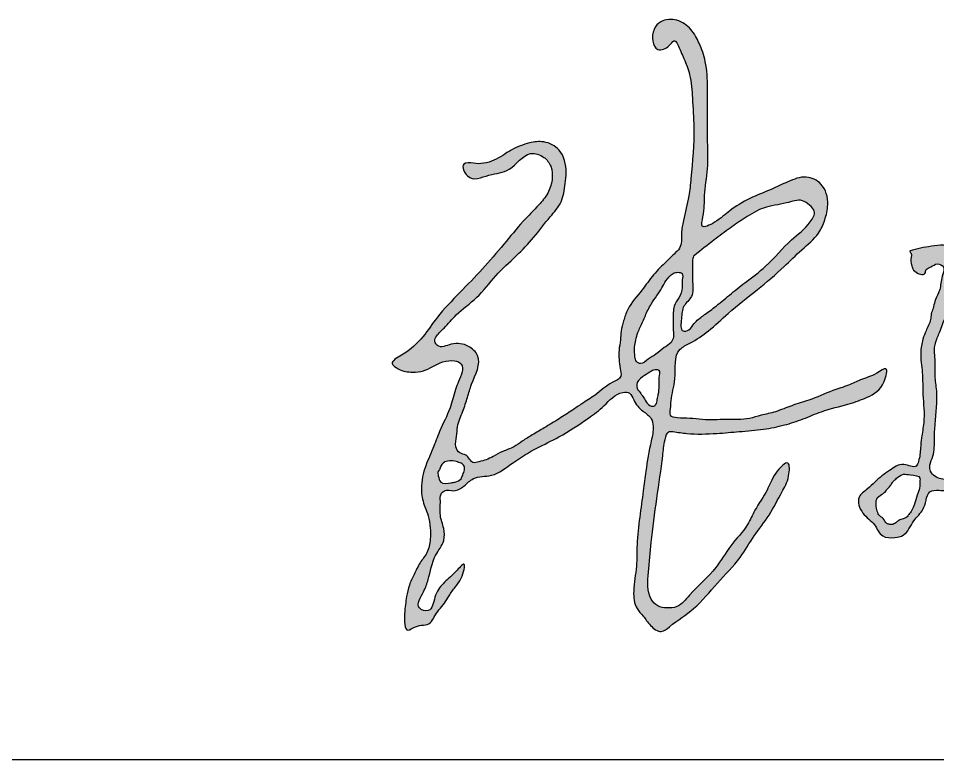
# Model space of a CAD drawing. Extents: x 30064 to 135164, y 17999 to 492668.
# Drawn here: x 110516 to 111477, y 33999 to 34773 of the extents above; entities that cross this region are included whole.
import ezdxf

# ---------------------------------------------------------------- set-up
doc = ezdxf.new("R2010")
doc.units = 0
doc.header["$LTSCALE"] = 1000
doc.header["$MEASUREMENT"] = 0
doc.layers.add('文字和字符', color=7, linetype='Continuous')

msp = doc.modelspace()

# ---------------------------------------------------------------- hatches: boundary and pattern name
at = {"layer": '文字和字符'}
h = msp.add_hatch(color=6, dxfattribs=at)
edge = h.paths.add_edge_path()
edge.add_spline(control_points=[(110992.05, 34621.71), (110992.28, 34621.67), (111017.17, 34622.82), (111029.92, 34636.47), (111048.63, 34643.16), (111066.48, 34645.61), (111085.33, 34635.94), (111089.84, 34616.17), (111087.33, 34598), (111085.42, 34580.56), (111069.83, 34563.8), (111055.59, 34544.19), (111036.12, 34523.92), (111014.35, 34504.97), (110997.1, 34480.74), (110975.28, 34466.48), (110963.29, 34451.01), (110954.31, 34443.35), (110950.58, 34436.08), (110956.01, 34427.5), (110970.38, 34434.87), (110985.75, 34432.92), (111003.1, 34417), (110990.72, 34395.71), (110985.76, 34376.96), (110980.86, 34362.02), (110974.82, 34348.96), (110974.81, 34336.12), (110971.91, 34326.65), (110976.9, 34318.38), (110984.26, 34317.79), (110987.66, 34312.98), (110991.4, 34307.75), (110998.37, 34310.48), (111005.35, 34311.62), (111013.45, 34316.04), (111022.67, 34321.19), (111033.77, 34324.68), (111043.26, 34331.89), (111053.97, 34338.34), (111066.94, 34346.09), (111081.09, 34354.5), (111094.14, 34362.99), (111106.42, 34371.45), (111121.1, 34380.35), (111132.18, 34391.33), (111147.8, 34397.4), (111144.79, 34408.12), (111143.98, 34416.79), (111143.77, 34426.94), (111145.59, 34436.61), (111146.12, 34447.02), (111148.78, 34457.61), (111153.85, 34473.3), (111167.58, 34487.52), (111179.39, 34505.59), (111191.91, 34517.21), (111200.74, 34526.38), (111210.05, 34534.29), (111208.65, 34548.14), (111211.84, 34566), (111217.21, 34584.95), (111220.15, 34617.51), (111223.38, 34651.57), (111220.69, 34687.78), (111219.56, 34712.03), (111213.09, 34728.61), (111208.06, 34738.96), (111202.9, 34753.93), (111195.74, 34742.06), (111179.61, 34736.33), (111177.04, 34760), (111188.69, 34771.89), (111205.53, 34773.07), (111219.91, 34762.32), (111228.74, 34746.3), (111235.76, 34725.85), (111236.69, 34705.57), (111236.55, 34686.38), (111236.65, 34667.46), (111236.26, 34643.44), (111237.84, 34616.16), (111232.27, 34589.17), (111233.84, 34571.8), (111228.11, 34551.7), (111248.36, 34561.91), (111259.69, 34572.99), (111280.45, 34585.75), (111301.58, 34593.46), (111320.4, 34602.67), (111338.65, 34609.94), (111358.7, 34600.6), (111363.82, 34580.29), (111359.49, 34562.83), (111352.01, 34545.24), (111334.29, 34531.57), (111314.21, 34510.76), (111288.07, 34489.07), (111260.69, 34468.03), (111238.92, 34447), (111222.01, 34435.23), (111200.09, 34425.54), (111205.03, 34398.09), (111198.19, 34378.35), (111198.28, 34366.18), (111196.07, 34357.17), (111207.5, 34355.37), (111217.79, 34355.72), (111235.12, 34353.16), (111255.73, 34354.53), (111276.61, 34353.54), (111293.36, 34359.05), (111308.54, 34361.84), (111324.51, 34369.1), (111345.15, 34374.45), (111364.15, 34383.88), (111382.82, 34388.92), (111397.96, 34397.03), (111409.91, 34399.41), (111426.42, 34411.55), (111420.26, 34386.32), (111405.16, 34377.48), (111381.27, 34368.89), (111358.23, 34364.23), (111336.62, 34354.28), (111316.45, 34347.84), (111294.05, 34343.37), (111270.31, 34341.59), (111243.81, 34339.12), (111220.08, 34338.41), (111204.31, 34340.99), (111194.31, 34342.21), (111191.07, 34329.63), (111187.43, 34293.88), (111178.83, 34244.8), (111175.12, 34196.13), (111172.43, 34171), (111184.06, 34158.48), (111194.21, 34156.88), (111207.45, 34157.86), (111222.26, 34177.32), (111244.23, 34194.78), (111259.83, 34223.15), (111277.44, 34240.44), (111286.51, 34261.87), (111299.47, 34279.21), (111304.42, 34295.68), (111322.97, 34315.49), (111321.84, 34291.26), (111312.78, 34276.44), (111301.7, 34253.78), (111284.68, 34233.01), (111269.97, 34206.74), (111246.17, 34183.79), (111224.25, 34155.78), (111202.84, 34143.2), (111187.5, 34129.78), (111175.99, 34138.82), (111170.21, 34148.38), (111159.93, 34158.24), (111158.37, 34177.86), (111162.99, 34199.52), (111162.32, 34225.63), (111165.52, 34251.82), (111169.15, 34277.3), (111172.34, 34303.92), (111176.14, 34326.36), (111180.74, 34344.52), (111178.14, 34356.66), (111167.58, 34363.17), (111159.81, 34371.61), (111156.46, 34382.89), (111141.16, 34382.76), (111129.68, 34368.35), (111107.96, 34352.4), (111084.7, 34337.01), (111056.7, 34323.88), (111033.65, 34310.21), (111013.91, 34293.46), (110992.71, 34295.51), (110982.63, 34284.41), (110972.35, 34277.92), (110962.69, 34281.7), (110956.86, 34275.75), (110957.8, 34266.41), (110956.01, 34254.3), (110961.49, 34241.16), (110962.26, 34225.42), (110949.05, 34210.42), (110946.24, 34190.25), (110940.33, 34173.75), (110929.47, 34157.53), (110949.01, 34151.46), (110950.53, 34170.2), (110960.26, 34184.04), (110970.84, 34191.47), (110985.43, 34209.31), (110980.22, 34187.26), (110972.79, 34179.55), (110966.68, 34170.51), (110961.85, 34162.11), (110955.89, 34155.33), (110951.01, 34148.73), (110946.04, 34137.99), (110933.67, 34140.68), (110919.69, 34129.4), (110919.69, 34154.06), (110921.64, 34166.76), (110924.36, 34181.48), (110930.42, 34192.6), (110935.42, 34204.5), (110944.61, 34214.94), (110947.16, 34228.24), (110946.99, 34241.26), (110945.52, 34252.88), (110939.94, 34264.75), (110936.13, 34281.45), (110940.06, 34302.85), (110949.4, 34322.7), (110957.24, 34344.26), (110967.46, 34363.85), (110972.09, 34381.96), (110976.34, 34394.58), (110980.8, 34402.55), (110980.61, 34412.84), (110966.26, 34418.01), (110952.95, 34411.46), (110939.65, 34404.12), (110926.87, 34403.2), (110916.06, 34404.64), (110902.91, 34413.87), (110935.35, 34429.86), (110947.77, 34456.32), (110986.08, 34494.89), (111016.33, 34527.16), (111041.65, 34559.67), (111058.64, 34576.04), (111073, 34593.15), (111076.87, 34614.29), (111065.94, 34629.59), (111045.95, 34635.67), (111032.28, 34612.18), (111008.15, 34611.19), (110987.84, 34600.16), (110975.35, 34624), (110991.93, 34621.73), (110992.05, 34621.71)], knot_values=[0, 0, 0, 0, 29.830329, 58.917813, 87.403057, 108.106156, 133.178165, 167.21185, 183.493575, 210.674955, 237.313626, 275.867732, 312.375317, 353.761043, 395.875537, 434.582879, 460.669761, 476.274997, 484.417806, 491.620343, 511.676156, 536.924503, 555.692553, 598.362356, 618.348177, 639.189191, 663.45492, 677.063063, 692.317653, 702.959274, 711.943659, 720.14469, 726.927846, 735.80548, 746.57076, 757.657127, 773.391329, 790.76732, 805.441898, 822.594095, 842.866694, 868.323001, 891.127033, 907.573393, 930.634575, 961.258613, 976.688727, 988.002723, 1001.170801, 1014.557807, 1029.617846, 1042.133039, 1057.768168, 1075.005198, 1109.99381, 1138.042246, 1164.89526, 1180.29965, 1191.874738, 1213.241442, 1232.349281, 1268.725268, 1294.322921, 1368.395782, 1410.724556, 1445.044845, 1469.944393, 1480.867815, 1499.328512, 1508.741629, 1526.286567, 1555.649157, 1570.573337, 1593.98259, 1617.984445, 1641.382666, 1669.439815, 1707.291974, 1725.035697, 1749.43332, 1786.029801, 1824.844218, 1863.911625, 1895.042411, 1908.396405, 1926.997455, 1954.733646, 1988.605585, 2022.407336, 2049.221687, 2076.673409, 2100.00089, 2131.565175, 2154.184674, 2175.023051, 2209.537897, 2244.846276, 2295.987218, 2350.394106, 2388.904508, 2420.906973, 2437.842954, 2481.538585, 2513.67034, 2525.068719, 2534.685067, 2544.923321, 2563.314623, 2581.768155, 2615.884833, 2650.046285, 2667.232328, 2688.872495, 2714.057646, 2739.784309, 2777.467879, 2801.534699, 2820.718126, 2846.219989, 2860.698517, 2879.243585, 2912.659008, 2940.608915, 2982.423161, 3010.685784, 3039.178412, 3070.401495, 3105.567192, 3138.040416, 3181.77967, 3202.070017, 3207.318711, 3220.228211, 3244.089956, 3371.102495, 3414.225609, 3453.462193, 3467.26996, 3480.300078, 3495.079726, 3519.973063, 3575.220664, 3613.131208, 3652.775903, 3675.917744, 3710.071084, 3737.577823, 3760.456026, 3779.026476, 3804.406012, 3842.427404, 3879.53793, 3916.903526, 3966.451123, 4017.131972, 4061.072175, 4074.638395, 4092.565028, 4109.947309, 4123.823044, 4149.665691, 4185.989873, 4217.238435, 4257.446297, 4295.790415, 4324.39685, 4369.00823, 4390.680082, 4401.809145, 4417.703641, 4439.204356, 4450.588858, 4460.404255, 4494.065203, 4522.530802, 4573.458554, 4609.521342, 4650.912748, 4685.917862, 4712.736046, 4730.120946, 4746.286022, 4759.95949, 4766.863435, 4776.672561, 4797.16942, 4817.291784, 4834.860476, 4859.323634, 4896.066848, 4914.918931, 4939.065769, 4952.349318, 4974.17708, 4996.946, 5022.500289, 5038.394722, 5059.260572, 5074.696393, 5090.132213, 5102.860644, 5115.363234, 5127.279907, 5137.839505, 5160.110254, 5171.91017, 5195.838718, 5221.384366, 5238.430758, 5255.298426, 5274.238989, 5291.838335, 5311.960699, 5328.55338, 5346.364767, 5359.960569, 5382.934513, 5416.477261, 5448.016954, 5474.30002, 5511.880375, 5539.40652, 5552.058861, 5566.94274, 5578.03298, 5588.729847, 5622.382906, 5636.081831, 5651.985781, 5673.57334, 5685.092373, 5703.046221, 5778.830378, 5827.289368, 5921.873186, 5965.463367, 5998.231583, 6019.778213, 6058.791881, 6074.951846, 6095.085564, 6133.666904, 6164.015928, 6195.290173, 6213.346315, 6227.672688, 6227.672688, 6227.672688, 6227.672688], degree=3, periodic=0)
edge = h.paths.add_edge_path(flags=16)
edge.add_spline(control_points=[(111200.68, 34506.69), (111200.58, 34506.63), (111191.79, 34499.3), (111189.37, 34491.16), (111183.1, 34483.31), (111178.4, 34475.72), (111173.09, 34466.83), (111169.3, 34456.5), (111163.95, 34446.42), (111161.39, 34437.36), (111160.14, 34430.26), (111160.24, 34423.89), (111160.7, 34418.51), (111162.23, 34413.63), (111168.57, 34411.5), (111174.51, 34417.85), (111183.32, 34422.06), (111190.33, 34429.21), (111198.39, 34433.28), (111201.68, 34440.49), (111200.16, 34448.84), (111201, 34459.47), (111200.14, 34471.83), (111206.96, 34481.42), (111210.92, 34490.76), (111209.51, 34498.94), (111211.58, 34507.03), (111205.71, 34508.44), (111200.72, 34506.72), (111200.68, 34506.69)], knot_values=[0, 0, 0, 0, 15.16178, 26.885115, 40.319645, 54.966413, 64.568744, 83.231373, 100.644648, 111.873825, 122.261764, 130.597594, 138.137919, 145.255344, 149.904189, 163.057972, 176.277051, 191.533217, 204.002706, 212.709306, 222.244258, 238.518955, 257.638434, 271.136509, 286.704711, 297.422187, 307.353728, 313.519692, 320.456367, 320.456367, 320.456367, 320.456367], degree=3, periodic=0)
edge = h.paths.add_edge_path(flags=16)
edge.add_spline(control_points=[(111222.77, 34525.56), (111223, 34525.73), (111244.43, 34542.46), (111258.97, 34553.52), (111276.61, 34565.39), (111295.44, 34577.11), (111316.19, 34578.49), (111333.63, 34585.32), (111342.88, 34578.37), (111350.63, 34570.95), (111340.93, 34554.55), (111320.62, 34540.78), (111300.92, 34515.25), (111277.23, 34498.58), (111259.56, 34484.23), (111245.29, 34472.35), (111232.73, 34463), (111222.65, 34455.93), (111218.71, 34447.55), (111207.14, 34444.63), (111209.89, 34460.72), (111209.75, 34472.73), (111222.31, 34482.45), (111220.75, 34495.85), (111220.85, 34507.07), (111221.35, 34515.27), (111220.36, 34520.97), (111222.73, 34525.52), (111222.77, 34525.56)], knot_values=[0, 0, 0, 0, 36.430419, 65.187197, 91.419752, 121.899033, 155.898168, 179.129599, 191.187594, 202.563458, 218.937757, 256.902618, 310.337733, 348.658026, 377.380118, 405.122206, 425.745844, 443.117225, 454.890005, 463.601594, 481.231921, 499.962837, 517.902498, 538.606138, 551.160941, 565.957672, 570.889886, 577.866804, 577.866804, 577.866804, 577.866804], degree=3, periodic=0)
edge = h.paths.add_edge_path(flags=16)
edge.add_spline(control_points=[(111162.62, 34390.46), (111162.61, 34390.57), (111168.49, 34400.19), (111174.93, 34402.68), (111180.16, 34406.15), (111187.98, 34406.59), (111185.36, 34397.02), (111186.47, 34389.47), (111185.44, 34381.54), (111183.84, 34375.11), (111183.55, 34369.78), (111179.46, 34367.45), (111174.61, 34368.88), (111171.79, 34373.99), (111168.64, 34378.51), (111165.68, 34383.38), (111162.01, 34385.51), (111162.62, 34390.44), (111162.62, 34390.46)], knot_values=[0, 0, 0, 0, 13.966431, 26.642221, 32.867363, 40.668687, 50.865474, 62.813241, 75.541774, 82.709236, 91.158043, 95.563358, 100.25464, 110.515602, 118.401257, 123.681007, 133.675528, 136.491121, 136.491121, 136.491121, 136.491121], degree=3, periodic=0)
edge = h.paths.add_edge_path(flags=16)
edge.add_spline(control_points=[(110957.19, 34303.53), (110957.2, 34303.61), (110962.73, 34313.12), (110971.19, 34310.81), (110977.59, 34309.29), (110982.3, 34306.69), (110982.99, 34301.15), (110980.73, 34296.74), (110979.17, 34291.1), (110973.74, 34288.67), (110966.83, 34287.81), (110957.34, 34285.98), (110955.31, 34294.72), (110954.29, 34299.24), (110957.19, 34303.48), (110957.19, 34303.53)], knot_values=[0, 0, 0, 0, 11.122688, 25.410392, 33.76565, 39.259742, 46.34399, 54.032835, 60.099225, 69.754386, 75.753906, 90.734986, 100.54138, 106.793197, 112.698594, 112.698594, 112.698594, 112.698594], degree=3, periodic=0)
h = msp.add_hatch(color=6, dxfattribs=at)
edge = h.paths.add_edge_path()
edge.add_spline(control_points=[(111448.12, 34530.22), (111448.36, 34530.3), (111473.36, 34536.2), (111493.06, 34538.04), (111502.75, 34520.11), (111496.53, 34505.68), (111498.03, 34490.98), (111491.3, 34478.89), (111488.15, 34468.65), (111483.36, 34457.11), (111479.87, 34446.85), (111474.93, 34436.36), (111472.82, 34427.06), (111475.1, 34414.35), (111473.54, 34400.22), (111477.59, 34377.88), (111474.66, 34355.74), (111473.2, 34333.15), (111474.03, 34318.19), (111468.14, 34307.76), (111469.2, 34297.08), (111480.86, 34290.39), (111495.22, 34292.08), (111509.46, 34286.17), (111524.97, 34282.82), (111539.02, 34275.57), (111556.71, 34266.74), (111573.6, 34262.52), (111589.56, 34254.42), (111601.8, 34246.55), (111616.24, 34237.39), (111635.34, 34233.4), (111653.03, 34222.74), (111676.26, 34213.25), (111695.9, 34204.97), (111714.01, 34193.11), (111727.64, 34185.97), (111747.37, 34182.49), (111750.93, 34165.85), (111743.62, 34147.16), (111731.47, 34162.28), (111724.61, 34171.75), (111714.02, 34175.75), (111701.82, 34178.17), (111691.42, 34185.62), (111678.5, 34191.24), (111663.69, 34196.45), (111652.08, 34206.35), (111635.06, 34212.89), (111618.76, 34224.13), (111597.85, 34232.16), (111581.62, 34245.31), (111564.13, 34251.65), (111546.83, 34258.45), (111531.74, 34267.62), (111516.8, 34270.96), (111503.88, 34274.9), (111492.17, 34279.31), (111480.42, 34280.16), (111467.36, 34280.41), (111464.71, 34269.38), (111461.98, 34258.21), (111450.15, 34248.6), (111444.92, 34233.02), (111431.09, 34230.45), (111417.43, 34230.27), (111411.55, 34246.43), (111397.62, 34254.23), (111391.07, 34273.07), (111406.55, 34283.09), (111415.56, 34293.58), (111428.53, 34301.75), (111439.53, 34310.82), (111453.94, 34301.85), (111458.29, 34313.6), (111459, 34323.05), (111459.96, 34336.79), (111464.07, 34355.09), (111461.05, 34378.08), (111461.64, 34402.43), (111458.16, 34421.75), (111460.81, 34436.51), (111465.01, 34447.86), (111469.72, 34456.07), (111469.92, 34464.49), (111472.61, 34470.41), (111473.85, 34478.2), (111477.24, 34484.86), (111480.01, 34491.68), (111480.27, 34498.6), (111482.2, 34505.47), (111484.95, 34513.92), (111475.98, 34518.2), (111470.84, 34513.29), (111464.46, 34511.84), (111464.23, 34503.29), (111452.6, 34507.42), (111449.15, 34515.24), (111448.97, 34522.26), (111450.03, 34526.85), (111448.09, 34530.21), (111448.12, 34530.22)], knot_values=[0, 0, 0, 0, 31.567408, 64.804615, 84.514899, 102.449572, 127.665217, 143.393176, 158.761139, 172.306084, 195.386314, 203.777391, 220.63047, 233.896682, 257.032253, 279.176201, 327.700844, 348.661996, 374.096735, 388.033075, 396.915328, 415.877792, 435.250381, 456.66983, 478.431065, 501.305126, 522.015154, 560.722472, 573.046245, 596.2976, 621.456877, 643.421109, 676.452722, 706.559804, 747.979879, 764.804525, 796.369237, 812.756663, 842.42195, 854.740888, 879.873646, 891.588111, 907.370515, 923.988969, 943.623296, 959.405623, 982.733778, 1008.381509, 1021.700495, 1058.208083, 1090.24983, 1114.093944, 1144.201026, 1166.925646, 1191.573171, 1217.002209, 1229.971469, 1248.063792, 1268.029249, 1281.440462, 1294.753802, 1308.690116, 1329.858381, 1355.865323, 1368.43417, 1386.209945, 1406.30905, 1430.06276, 1453.845898, 1470.989804, 1499.087867, 1512.54167, 1535.266273, 1553.042048, 1560.571233, 1580.172383, 1594.917168, 1617.197884, 1657.975453, 1689.943564, 1718.67234, 1738.776712, 1751.36341, 1769.195262, 1777.025624, 1785.794542, 1795.901638, 1809.568461, 1816.675984, 1826.397683, 1837.686133, 1847.881877, 1857.816128, 1868.115168, 1875.917125, 1881.585263, 1896.597226, 1905.82176, 1918.671785, 1923.218896, 1927.782629, 1927.782629, 1927.782629, 1927.782629], degree=3, periodic=0)
edge = h.paths.add_edge_path(flags=17)
edge.add_spline(control_points=[(111418.38, 34275.81), (111418.32, 34275.77), (111412.65, 34272.12), (111412.55, 34266.15), (111412.98, 34260.44), (111415.22, 34254.1), (111420.48, 34250.87), (111422.73, 34245.75), (111426.95, 34244.31), (111430.76, 34244.26), (111433.63, 34246.7), (111436.83, 34249.26), (111440.55, 34250.21), (111444.58, 34251.69), (111447.1, 34255.36), (111450.46, 34259.58), (111453.12, 34266.55), (111455.06, 34274.42), (111458.57, 34282.47), (111458.2, 34288.37), (111458.98, 34295.83), (111448.9, 34295.5), (111441.23, 34298.05), (111435.57, 34293.82), (111431.5, 34290.78), (111428.95, 34287.26), (111426.85, 34283.84), (111423.97, 34281.64), (111422.71, 34278.17), (111418.43, 34275.85), (111418.38, 34275.81)], knot_values=[0, 0, 0, 0, 9.663903, 14.696519, 25.589324, 33.287033, 41.448102, 50.312117, 54.669885, 59.317586, 65.471876, 69.610934, 76.339168, 81.250991, 86.994431, 94.228062, 103.814692, 117.550507, 128.275999, 139.362893, 142.658643, 157.109971, 167.517587, 177.222957, 183.783609, 188.977779, 195.04957, 200.641099, 203.083872, 211.139425, 211.139425, 211.139425, 211.139425], degree=3, periodic=0)

# ---------------------------------------------------------------- linework, layer by layer
msp.add_line((105180.82, 33998.87), (113180.82, 33998.87))
at = {"layer": '文字和字符', "color": 6}
for points, start_tangent, end_tangent in [([(110992.05, 34621.71), (111013.31, 34624.9), (111031.38, 34635.52), (111050.51, 34642.96), (111065.39, 34644.02), (111081.34, 34635.52), (111088.78, 34612.15), (111087.72, 34600.47), (111083.46, 34581.35), (111072.15, 34565.84), (111054.76, 34544.17), (111036.69, 34525.04), (111015.3, 34504.26), (110995.24, 34481.49), (110973.98, 34463.43), (110961.22, 34449.62), (110953.58, 34441.37), (110951.65, 34435.83), (110954.26, 34431.35), (110968.66, 34432.63), (110986.73, 34430.5), (110996.3, 34420.94), (110989.96, 34390.85), (110985.66, 34377.11), (110980.85, 34362.88), (110975.32, 34346.29), (110974.34, 34336.53), (110973.52, 34325.57), (110977.84, 34319.23), (110983.89, 34316.93), (110987.93, 34312.61), (110991.38, 34309.16), (110997.72, 34310.02), (111005.22, 34312.03), (111012.42, 34315.49), (111022.5, 34320.67), (111034.03, 34325.57), (111042.87, 34331.37), (111053.33, 34337.95), (111065.87, 34345.44), (111081.57, 34354.94), (111095.36, 34363.88), (111105.2, 34370.49), (111119.03, 34379.7), (111136.89, 34392.66), (111145.83, 34399.28), (111145.21, 34407.41), (111144.09, 34416.84), (111144.09, 34426.48), (111145.44, 34437.25), (111146.34, 34446.23), (111148.81, 34457.22), (111153.07, 34468.89), (111167.99, 34489.21), (111180.21, 34505.31), (111193.7, 34519.19), (111201.62, 34526.97), (111207.27, 34533.1), (111209.36, 34548.36), (111211.29, 34561.99), (111216.97, 34587.59), (111219.11, 34605.91), (111222.19, 34659.2), (111220.71, 34689.67), (111217.84, 34714.23), (111211.79, 34731.13), (111208.59, 34738.32), (111201.39, 34749.51), (111196.6, 34744.71), (111184.6, 34740.72), (111180.6, 34761.5), (111187.8, 34769.49), (111204.59, 34771.09), (111218.99, 34761.5), (111227.78, 34747.11), (111234.18, 34727.93), (111236.58, 34700.76), (111236.58, 34687.97), (111236.58, 34670.39), (111236.58, 34644.02), (111236.58, 34616.04), (111233.38, 34588.07), (111231.78, 34565.69), (111230.98, 34556.1), (111243.78, 34560.1), (111259.77, 34572.09), (111280.57, 34584.88), (111302.96, 34594.47), (111320.55, 34602.46), (111339.74, 34607.25), (111354.94, 34600.06), (111362.14, 34578.48), (111358.94, 34562.5), (111352.54, 34548.91), (111334.95, 34531.33), (111316.55, 34513.75), (111288.56, 34489.77), (111258.17, 34465), (111237.38, 34446.62), (111218.19, 34433.83), (111207.79, 34427.44), (111202.33, 34396.42), (111198.47, 34373.59), (111197.84, 34365.4), (111197.84, 34358.47), (111204.77, 34355.95), (111218.01, 34355.32), (111231.25, 34354.06), (111255.83, 34354.06), (111280.42, 34355.32), (111292.4, 34358.47), (111307.53, 34362.25), (111324.55, 34368.55), (111342.2, 34374.22), (111367.42, 34384.3), (111383.81, 34389.97), (111396.42, 34395.64), (111413.44, 34402.57), (111422.89, 34406.98), (111421, 34393.75), (111403.35, 34377.37), (111384.44, 34370.44), (111355.44, 34362.25), (111336.53, 34354.69), (111316.98, 34348.39), (111294.92, 34343.98), (111269.7, 34341.46), (111246.38, 34339.57), (111214.86, 34339.57), (111200.36, 34341.46), (111196.58, 34341.46), (111192.16, 34333.27), (111189.64, 34316.26), (111177.64, 34225.52), (111174.82, 34194.57), (111177.64, 34166.44), (111184.68, 34159.4), (111193.83, 34157.29), (111204.38, 34158.7), (111217.76, 34170.66), (111245.21, 34199.5), (111260.69, 34222), (111278.29, 34244.51), (111286.03, 34259.28), (111298.7, 34280.38), (111307.85, 34297.97), (111320.52, 34308.52), (111321.22, 34295.16), (111314.18, 34278.27), (111300.81, 34254.36), (111285.33, 34232.55), (111270.55, 34210.05), (111246.88, 34183.31), (111221.98, 34156.59), (111196.64, 34137.6), (111188.2, 34132.67), (111176.93, 34139.01), (111169.19, 34148.85), (111162.86, 34156.59), (111159.34, 34174.88), (111162.15, 34200.9), (111162.86, 34223.41), (111165.67, 34252.25), (111169.36, 34279.63), (111172.01, 34300.08), (111177.64, 34331.73), (111179.75, 34347.21), (111177.64, 34354.94), (111169.19, 34362.68), (111159.34, 34374.64), (111155.12, 34381.67), (111148.08, 34382.38), (111128.26, 34368.39), (111112.18, 34355.65), (111081.21, 34335.95), (111058.08, 34324.1), (111032.65, 34308.52), (111010.83, 34295.86), (110991.82, 34292.34), (110981.97, 34284.61), (110971.41, 34279.68), (110961.56, 34279.68), (110958.04, 34276.16), (110957.34, 34269.13), (110957.34, 34254.36), (110960.85, 34240.29), (110960.85, 34227.63), (110952.41, 34212.16), (110944.67, 34186.84), (110939.74, 34174.17), (110935.52, 34157.29), (110944.67, 34154.48), (110951.7, 34168.55), (110960.15, 34182.61), (110973.52, 34195.28), (110981.97, 34203.01), (110979.15, 34188.24), (110972.82, 34179.1), (110966.49, 34169.95), (110961.56, 34162.22), (110955.93, 34155.18), (110951, 34148.15), (110946.78, 34141.82), (110931.29, 34137.6), (110923.55, 34134.08), (110920.03, 34150.96), (110922.14, 34169.25), (110924.96, 34181.21), (110930.01, 34192.26), (110936.22, 34204.42), (110943.26, 34214.97), (110946.78, 34229.04), (110946.78, 34241), (110944.67, 34253.66), (110941.15, 34262.8), (110937.63, 34278.98), (110941.15, 34302.89), (110949.59, 34323.99), (110956.63, 34341.58), (110967.45, 34366.41), (110973.31, 34385.36), (110976.39, 34393.94), (110980.21, 34403.96), (110979.17, 34411.89), (110972.28, 34415.33), (110948.83, 34409.13), (110939.87, 34405), (110928.49, 34403.62), (110913.32, 34407.06), (110907.11, 34412.58), (110916.77, 34421.19), (110954.21, 34460.95), (110977.79, 34486.71), (111023.69, 34537.09), (111043.89, 34561.16), (111060.2, 34578.23), (111069.52, 34590.65), (111072.63, 34618.59), (111065.64, 34627.91), (111051.66, 34631.79), (111029.13, 34615.49), (111008.16, 34609.28), (110985.64, 34608.5), (110981.75, 34620.92), (110992.05, 34621.71)], (0.984905, -0.173097), (0.984905, -0.173097)), ([(111222.77, 34525.56), (111243.5, 34541.67), (111260.08, 34554.1), (111275.74, 34564.68), (111295.13, 34575.02), (111319.04, 34580.34), (111335.63, 34582.64), (111343, 34578.03), (111348.06, 34571.59), (111343.92, 34560.54), (111324.11, 34541.67), (111297.23, 34514.1), (111275.56, 34496.97), (111259.4, 34484.04), (111243.88, 34471.44), (111231.98, 34462.54), (111222.54, 34454.32), (111217.04, 34447.85), (111210.9, 34446.56), (111209.28, 34459.16), (111211.87, 34472.41), (111219.63, 34482.75), (111220.92, 34497.62), (111220.92, 34506.66), (111220.92, 34517.33), (111220.92, 34520.88), (111222.77, 34525.56)], (0.790786, 0.612093), (0.790786, 0.612093)), ([(111448.12, 34530.22), (111470.37, 34534.99), (111494.2, 34532.6), (111500.56, 34519.9), (111498.17, 34507.2), (111496.02, 34489.16), (111491.64, 34478.7), (111487.85, 34468.3), (111484.31, 34459.2), (111478.31, 34443.68), (111475.93, 34438.13), (111473.55, 34426.22), (111474.34, 34416.69), (111474.34, 34400.02), (111475.93, 34384.14), (111474.34, 34349.21), (111473.55, 34334.12), (111471.96, 34315.86), (111468.78, 34306.33), (111469.57, 34299.98), (111480.7, 34292.04), (111494.61, 34290.89), (111509.46, 34286.67), (111524.5, 34282.23), (111539.49, 34275.37), (111552.99, 34269.02), (111579.21, 34259.49), (111587.15, 34255.52), (111601.45, 34246.79), (111617.34, 34238.05), (111632.44, 34233.29), (111653.89, 34222.97), (111673.75, 34214.24), (111700.76, 34201.53), (111711.09, 34195.18), (111731.74, 34185.66), (111742.87, 34181.69), (111748.43, 34161.04), (111744.46, 34153.1), (111730.16, 34164.22), (111724.59, 34170.57), (111714.27, 34175.33), (111702.79, 34178.77), (111690.43, 34185.66), (111680.1, 34190.42), (111664.69, 34197.14), (111649.12, 34207.09), (111640.38, 34211.06), (111617.34, 34223.76), (111596.69, 34234.09), (111582.39, 34243.61), (111562.53, 34252.35), (111547.43, 34258.7), (111531.54, 34266.64), (111513.99, 34271.9), (111505.05, 34274.63), (111492.61, 34278.55), (111478.31, 34280.13), (111468.78, 34278.55), (111464.81, 34269.81), (111461.63, 34260.28), (111452.1, 34248.38), (111440.97, 34233.29), (111432.23, 34230.91), (111419.52, 34232.5), (111410.88, 34244.12), (111398.87, 34256.32), (111394.9, 34272.99), (111403.63, 34281.72), (111418.73, 34295.22), (111426.67, 34300.78), (111441.77, 34307.13), (111454.48, 34305.54), (111456.95, 34310.37), (111459.08, 34324.33), (111460.04, 34334.91), (111462.42, 34350.79), (111461.63, 34380.17), (111460.84, 34403.19), (111459.25, 34423.84), (111461.63, 34438.13), (111464.78, 34446.63), (111469.5, 34458.59), (111470.27, 34464.18), (111472.22, 34470.19), (111474.02, 34477.24), (111477.79, 34486.34), (111479.53, 34491.16), (111480.49, 34498.1), (111482.42, 34506), (111483, 34513.33), (111476.63, 34516.61), (111469.88, 34513.52), (111465.06, 34510.63), (111463.71, 34506.77), (111453.1, 34508.9), (111449.82, 34514.68), (111449.44, 34523.93), (111449.44, 34527.21), (111448.12, 34530.22)], (0.945021, 0.327011), (0.945021, 0.327011)), ([(111200.68, 34506.69), (111192.95, 34498.97), (111188.94, 34491.53), (111183.5, 34483.52), (111177.78, 34474.65), (111174.34, 34468.65), (111168.9, 34456.35), (111163.75, 34444.9), (111161.47, 34437.14), (111160.32, 34429.74), (111160.32, 34423.74), (111160.94, 34418.34), (111163.18, 34413.72), (111166.33, 34412.58), (111174.63, 34417.16), (111182.64, 34422.31), (111191.23, 34429.17), (111198.39, 34434.61), (111200.96, 34440.33), (111200.68, 34447.19), (111200.68, 34458.92), (111201.82, 34472.65), (111206.4, 34481.23), (111210.12, 34491.82), (111210.12, 34499.54), (111209.84, 34506.69), (111205.54, 34507.84), (111200.68, 34506.69)], (-0.840213, -0.542256), (-0.840213, -0.542256)), ([(111162.62, 34390.46), (111168.59, 34398.57), (111176.19, 34403.63), (111180.2, 34405.64), (111185.82, 34405.41), (111186.08, 34398.06), (111186.08, 34389.45), (111185.06, 34380.33), (111184.05, 34375.27), (111182.27, 34369.45), (111179.49, 34367.93), (111176.19, 34368.69), (111171.43, 34374.34), (111168.32, 34379.1), (111166.15, 34382.22), (111162.51, 34388.44), (111162.62, 34390.46)], (-0.111358, 0.99378), (-0.111358, 0.99378)), ([(110957.19, 34303.53), (110962.2, 34309.78), (110972.47, 34310.53), (110978.23, 34308.78), (110981.49, 34306.53), (110982.49, 34301.52), (110980.73, 34296.27), (110978.98, 34292.26), (110972.97, 34288.76), (110968.71, 34288.01), (110957.94, 34288.76), (110955.19, 34295.27), (110955.19, 34299.77), (110957.19, 34303.53)], (0.091716, 0.995785), (0.091716, 0.995785)), ([(111418.38, 34275.81), (111413.29, 34271.06), (111412.61, 34267.5), (111413.46, 34259.7), (111415.67, 34254.61), (111419.91, 34250.54), (111423.98, 34245.62), (111426.92, 34244.49), (111430.26, 34244.6), (111434.01, 34246.98), (111436.42, 34248.73), (111440.97, 34250.42), (111444.18, 34251.89), (111446.91, 34255.01), (111449.92, 34259.27), (111452.64, 34265.62), (111455.55, 34275.08), (111457.94, 34282.43), (111458.44, 34290.4), (111458.44, 34292.78), (111448.6, 34296.17), (111441.13, 34296.85), (111435.03, 34293.42), (111431.41, 34290.38), (111429.12, 34287.42), (111426.54, 34283.89), (111423.82, 34280.92), (111422.96, 34279.38), (111418.38, 34275.81)], (-0.840414, -0.541945), (-0.840414, -0.541945))]:
    msp.add_spline(points, degree=3, dxfattribs=dict(at, start_tangent=start_tangent, end_tangent=end_tangent))

doc.saveas('drawing.dxf')
